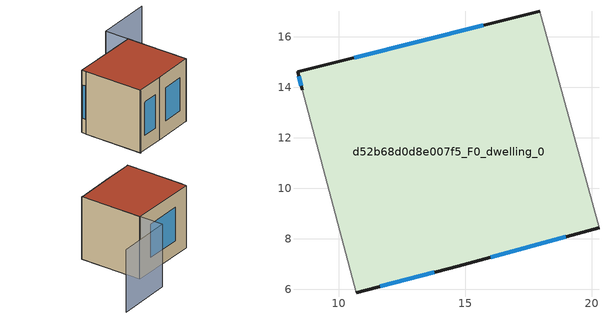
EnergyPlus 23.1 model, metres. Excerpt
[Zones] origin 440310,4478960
d52b68d0d8e007f5_F0_dwelling_0
 floor ground (EU_floor_Construction): 17.95,17 20.28,8.45 14.7,6.93 10.69,5.87 8.54,13.9 8.36,14.6 z0
 wall outside (EU_wall_Construction): 10.69,5.87 14.7,6.93 20.28,8.45 / 17.95,17 8.36,14.6 8.54,13.9 z0:9
 wall adiabatic (EU_wall_Construction): 8.54,13.9 10.69,5.87 / 20.28,8.45 17.95,17 z0:9
 window (EU_Window_Construction): 16.01,7.28 18.98,8.09 / 11.63,6.12 13.76,6.68 / 8.4,14.44 8.5,14.07 / 15.7,16.44 10.61,15.16 z2.11:6.89
 roof outside (EU_roof_Construction): 20.28,8.45 17.95,17 8.36,14.6 8.54,13.9 10.69,5.87 14.7,6.93 z9
shading: 20.3,8.39 17.03,20.28 / 17.03,20.28 24.63,22.37 / 8.54,13.9 10.71,5.82 z0:9
[Building]
EU S2 Campaign: North Axis=0; Terrain=City; Solar Distribution=FullExterior
[Site:Location]
Madrid: Latitude=40.5; Longitude=-3.5; Time Zone=1; Elevation=609
[SizingPeriod:WeatherFileDays]
AnnualSizingPeriod: Begin Month=1; Begin Day of Month=1; End Month=12; End Day of Month=31; Day of Week for Start Day=Monday; Use Weather File Daylight Saving Period=No; Use Weather File Rain and Snow Indicators=No
[MATERIAL]
EU_InternalMass_Material: Roughness=MediumRough; Thickness=0.1; Conductivity=1; Density=1800; Specific Heat=900; Thermal Absorptance=0.9; Solar Absorptance=0.7; Visible Absorptance=0.7
[MATERIAL:NOMASS] Roughness=MediumRough; Thermal Absorptance=0.9; Solar Absorptance=0.7; Visible Absorptance=0.7
Name | Thermal Resistance
EU_wall_NoMass | 0.419739
EU_roof_NoMass | 0.352165
EU_floor_NoMass | 0.608284
[WINDOWMATERIAL:SIMPLEGLAZINGSYSTEM]
EU_Window_SimpleGlazing: UFactor=4.8352; Solar Heat Gain Coefficient=0.85; Visible Transmittance=0.85
[CONSTRUCTION]
EU_wall_Construction: EU_wall_NoMass
EU_roof_Construction: EU_roof_NoMass
EU_floor_Construction: EU_floor_NoMass
EU_InternalMass_Construction: EU_InternalMass_Material
EU_Window_Construction: EU_Window_SimpleGlazing
[ZONE]
d52b68d0d8e007f5_F0_dwelling_0: Type=1; Multiplier=1; Ceiling Height=autocalculate; Volume=799.403; Floor Area=autocalculate; Part of Total Floor Area=Yes
[INTERNALMASS]
d52b68d0d8e007f5_F0_dwelling_0_EU_InternalMass: Construction=EU_InternalMass_Construction; Zone or ZoneList=d52b68d0d8e007f5_F0_dwelling_0; Surface Area=88.8226
[OTHEREQUIPMENT]
EU_Step8_InternalGain_d52b68d0d8e007f5_F0_dwelling_0_f000: Fuel Type=Electricity; Zone or ZoneList or Space or SpaceList=d52b68d0d8e007f5_F0_dwelling_0; Schedule=EU_Step8_GainSchedule_d52b68d0d8e007f5_F0_dwelling_0_f000; Design Level Calculation Method=Watts/Area; Power per Zone Floor Area=1; Fraction Latent=0; Fraction Radiant=0; Fraction Lost=0; Carbon Dioxide Generation Rate=0; EndUse Subcategory=EU_Step8_InternalGains
[ZONEVENTILATION:DESIGNFLOWRATE]
EU_ConstantAir_d52b68d0d8e007f5_F0_dwelling_0: Zone or ZoneList or Space or SpaceList=d52b68d0d8e007f5_F0_dwelling_0; Schedule=EU_AlwaysOn; Design Flow Rate Calculation Method=AirChanges/Hour; Air Changes per Hour=0.703302; Ventilation Type=Natural; Fan Pressure Rise=0; Fan Total Efficiency=1; Constant Term Coefficient=1; Temperature Term Coefficient=0; Velocity Term Coefficient=0; Velocity Squared Term Coefficient=0; Minimum Indoor Temperature=-100; Maximum Indoor Temperature=100; Delta Temperature=-100; Minimum Outdoor Temperature=-100; Maximum Outdoor Temperature=100; Maximum Wind Speed=40
[HVACTEMPLATE:THERMOSTAT]
EU_HeatOnly_d52b68d0d8e007f5_F0_dwelling_0: Constant Heating Setpoint=20; Constant Cooling Setpoint=50
[HVACTEMPLATE:ZONE:IDEALLOADSAIRSYSTEM]
d52b68d0d8e007f5_F0_dwelling_0: Template Thermostat=EU_HeatOnly_d52b68d0d8e007f5_F0_dwelling_0; System Availability Schedule=EU_AlwaysOn; Maximum Heating Supply Air Temperature=50; Minimum Cooling Supply Air Temperature=13; Maximum Heating Supply Air Humidity Ratio=0.0156; Minimum Cooling Supply Air Humidity Ratio=0.0077; Heating Limit=NoLimit; Cooling Limit=NoLimit; Heating Availability Schedule=EU_AlwaysOn; Cooling Availability Schedule=EU_CoolingOff; Dehumidification Control Type=ConstantSensibleHeatRatio; Cooling Sensible Heat Ratio=0.7; Dehumidification Setpoint=60; Humidification Control Type=None; Humidification Setpoint=30; Outdoor Air Method=None; Outdoor Air Flow Rate per Person=0.00944; Outdoor Air Flow Rate per Zone Floor Area=0; Outdoor Air Flow Rate per Zone=0; Demand Controlled Ventilation Type=None; Outdoor Air Economizer Type=NoEconomizer; Heat Recovery Type=None; Sensible Heat Recovery Effectiveness=0.7; Latent Heat Recovery Effectiveness=0.65
[SIZING:ZONE]
d52b68d0d8e007f5_F0_dwelling_0: Zone Cooling Design Supply Air Temperature Input Method=SupplyAirTemperature; Zone Cooling Design Supply Air Temperature=13; Zone Heating Design Supply Air Temperature Input Method=SupplyAirTemperature; Zone Heating Design Supply Air Temperature=50; Zone Cooling Design Supply Air Humidity Ratio=0.008; Zone Heating Design Supply Air Humidity Ratio=0.008; Cooling Design Air Flow Method=DesignDay; Cooling Design Air Flow Rate=0; Cooling Minimum Air Flow per Zone Floor Area=0.000762; Cooling Minimum Air Flow=0; Cooling Minimum Air Flow Fraction=0.2; Heating Design Air Flow Method=DesignDay; Heating Design Air Flow Rate=0; Heating Maximum Air Flow per Zone Floor Area=0.002032; Heating Maximum Air Flow=0.141576; Heating Maximum Air Flow Fraction=0.3; Account for Dedicated Outdoor Air System=No; Dedicated Outdoor Air System Control Strategy=NeutralSupplyAir; Dedicated Outdoor Air Low Setpoint Temperature for Design=autosize; Dedicated Outdoor Air High Setpoint Temperature for Design=autosize; Zone Load Sizing Method=Sensible Load Only No Latent Load; Zone Latent Cooling Design Supply Air Humidity Ratio Input Method=HumidityRatioDifference; Zone Cooling Design Supply Air Humidity Ratio Difference=0.005; Zone Latent Heating Design Supply Air Humidity Ratio Input Method=HumidityRatioDifference; Zone Humidification Design Supply Air Humidity Ratio Difference=0.005
[SCHEDULE:CONSTANT]
Name | Hourly Value
EU_AlwaysOn | 1
EU_CoolingOff | 0
[SCHEDULE:FILE]
EU_Step8_GainSchedule_d52b68d0d8e007f5_F0_dwelling_0_f000: File=../../schedules/d52b68d0d8e007f5/d52b68d0d8e007f5_F0_dwelling_0_f000_gain.csv; Column Number=1; Rows to Skip at Top=0; Number of Hours of Data=8760; Column Separator=Comma; Interpolate to Timestep=No; Minutes per Item=60; Adjust Schedule for Daylight Savings=Yes
